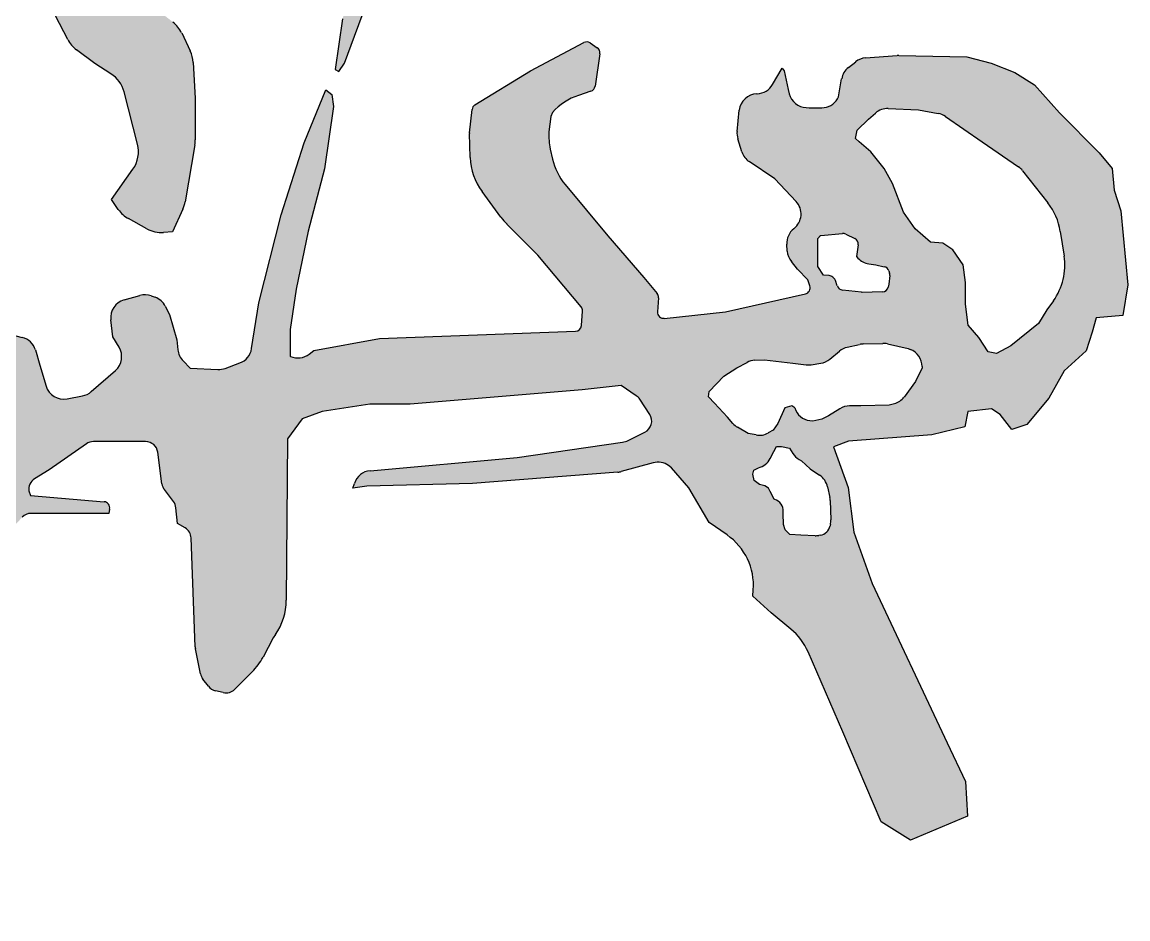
# Model space of a CAD drawing. Extents: x 4150464 to 4450492, y 483482 to 853422.
# Drawn here: x 4305431.4 to 4305815.9, y 798643 to 798955.1 of the extents above; entities that cross this region are included whole.
import ezdxf

# ---------------------------------------------------------------- set-up
doc = ezdxf.new("R2010")
doc.units = 0
doc.header["$LTSCALE"] = 1000
doc.header["$MEASUREMENT"] = 0
doc.layers.add('签名', color=7, linetype='Continuous')

msp = doc.modelspace()

# ---------------------------------------------------------------- hatches: boundary and pattern name
at = {"layer": '签名'}
h = msp.add_hatch(color=4, dxfattribs=at)
h.paths.add_polyline_path([(4305350.07, 799264.8), (4305363.62, 799262.98), (4305371.17, 799260.12), (4305377.43, 799256.74), (4305379.51, 799252.57), (4305380.03, 799247.63), (4305380.29, 799243.2), (4305380.29, 799242.16), (4305382.64, 799244.24), (4305386.02, 799249.45), (4305389.93, 799255.44), (4305388.37, 799262.2), (4305386.54, 799264.94, 0.161293), (4305376.01, 799273.16), (4305371.69, 799274.69), (4305355.02, 799279.64), (4305332.85, 799285.06, -0.055927), (4305328.4, 799286.69), (4305318.91, 799291.43, -0.036786), (4305316.23, 799293.03), (4305310.9, 799296.76, 0.116967), (4305301.78, 799300.37, 0.125161), (4305300.75, 799300.18), (4305295.27, 799297.67, 0.089225), (4305294.66, 799297.25, -0.045924), (4305294.95, 799297.49), (4305291.65, 799295.22, 0.195275), (4305290.77, 799293.89), (4305290.42, 799292.17, 0.293872), (4305291.26, 799290.03), (4305294.85, 799287.45), (4305298.49, 799286.15), (4305302.4, 799282.24), (4305303.73, 799272.94, 0.040442), (4305303.7, 799272.6, 0.74192), (4305307.59, 799271.42), (4305308.91, 799273.39), (4305314.64, 799275.22), (4305320.37, 799274.17), (4305324.8, 799271.05), (4305329.79, 799266.78, 0.146226), (4305330.9, 799266.29), (4305340.43, 799265.06)])
h.paths.add_polyline_path([(4305507.74, 799034.48, -0.224051), (4305511.7, 799026.33), (4305511.91, 799008.06, 0.252735), (4305516.81, 798999.24), (4305521.16, 798996.46), (4305525.34, 798996.87, 0.405395), (4305534.88, 799008.18), (4305534.15, 799018.66), (4305542.23, 799020.96), (4305544.54, 799022.12), (4305536.74, 799026.44), (4305535.3, 799032.21), (4305535.54, 799042.68, 0.116113), (4305534.53, 799047.45), (4305529.24, 799058.67, 0.062977), (4305527.81, 799060.92), (4305521.64, 799068.37, 0.230474), (4305513.17, 799072.21), (4305505.29, 799072), (4305502.79, 799071.34, 0.141943), (4305497.71, 799068.3), (4305490.89, 799060.97, 0.175293), (4305488.05, 799054.32), (4305487.98, 799052.97), (4305488.84, 799049.22), (4305489.42, 799049.22)])
h.paths.add_polyline_path([(4305490.95, 798941.04, 0.097987), (4305489.92, 798945.03), (4305486.92, 798951.28, 0.115547), (4305483.88, 798955.06), (4305472.53, 798963.91), (4305459.64, 798970.15), (4305453.49, 798970.26), (4305448, 798967.24), (4305443.01, 798957.26), (4305447.3, 798949.02, 0.112428), (4305450.35, 798945.43), (4305456.73, 798940.64), (4305462.33, 798937.08, -0.190711), (4305466.92, 798930.75), (4305471.57, 798912.6, -0.218827), (4305469.98, 798903.87), (4305462.55, 798893.28), (4305464.88, 798889.91, 0.115033), (4305468.46, 798886.67), (4305474.78, 798883.16, 0.14431), (4305480.65, 798881.85), (4305483.76, 798882.06), (4305487.35, 798889.94, 0.064737), (4305488.15, 798892.56), (4305491.51, 798912.34, 0.042109), (4305491.66, 798914.12), (4305491.66, 798928.59)])
h.paths.add_polyline_path([(4305391.75, 798688.09, 0.133698), (4305393.05, 798689.9), (4305395.35, 798696.05), (4305395.1, 798702.79), (4305395.1, 798705.36), (4305393.02, 798706.58), (4305388.36, 798706.82), (4305379.79, 798706.7), (4305375.83, 798707.08, -0.296761), (4305372.21, 798709.96), (4305371.33, 798712.58), (4305369.25, 798712.58), (4305367.32, 798709.59, -0.111035), (4305365.99, 798708.28), (4305363.25, 798706.58), (4305358.42, 798701.25, -0.159662), (4305356.13, 798699.94), (4305352.71, 798699.24), (4305344.14, 798699.97), (4305344.04, 798699.52), (4305343.85, 798695.41), (4305344.24, 798691.88), (4305347.18, 798688.75), (4305351.68, 798684.25), (4305354.23, 798684.44), (4305356.78, 798686.4), (4305358.93, 798685.62), (4305361.09, 798682.88), (4305361.87, 798678.57), (4305361.32, 798667.91, 0.22558), (4305362.72, 798664.54), (4305367.56, 798660.16), (4305369.71, 798660.55), (4305374.61, 798667.02), (4305380.33, 798672.16, 0.121444), (4305381.47, 798673.84), (4305384.2, 798681.2, -0.134274), (4305385.51, 798683.02)])
msp.add_hatch(color=4, dxfattribs=at).paths.add_polyline_path([(4305633.6, 799189.4), (4305594.5, 799110.6), (4305566.61, 799040.42), (4305551.86, 798993.29), (4305542.89, 798956.17), (4305540.33, 798938.56), (4305541.61, 798937.92), (4305543.51, 798940.72), (4305563.64, 798995.12), (4305588.3, 799057.19), (4305613.44, 799111.71), (4305641.3, 799168.3), (4305646.78, 799171.49), (4305649.06, 799165.56), (4305647.24, 799134.53), (4305647.24, 799110.34), (4305650.43, 799088.43), (4305665.51, 799061.5), (4305680.12, 799041.42), (4305692, 799024.53), (4305695.65, 799014.49), (4305694.74, 799004.45), (4305689.26, 798987.11), (4305684.87, 798982.15), (4305675.9, 798979.27), (4305670.14, 798972.23), (4305671.1, 798968.07), (4305681.69, 798963.86), (4305689.37, 798963.22), (4305698.66, 798971.87), (4305710.19, 798986.59), (4305715.96, 799006.43), (4305714.03, 799024.99), (4305707.31, 799040.67), (4305693.22, 799060.19), (4305680.08, 799078.76), (4305670.77, 799108.33), (4305671.41, 799133.93), (4305672.03, 799175.96), (4305670.75, 799199.32), (4305665.3, 799206.05), (4305654.42, 799209.89), (4305642.88, 799207.33)])
h = msp.add_hatch(color=4, dxfattribs=at)
h.paths.add_polyline_path([(4305587.9, 798924.7, -0.231178), (4305588.9, 798926.27), (4305608.21, 798938.15), (4305626.78, 798947.92, -0.274551), (4305628.95, 798947.81), (4305631.44, 798946.15, -0.290357), (4305632.36, 798944.07), (4305630.68, 798932.72, -0.282713), (4305629.25, 798931.01), (4305624.93, 798929.57, 0.12974), (4305615.86, 798923.63), (4305615.32, 798922.19), (4305614.61, 798916.84, 0.07073), (4305615.1, 798910.88), (4305615.89, 798907.41, 0.118418), (4305620.29, 798898.52), (4305635.15, 798880.7), (4305647.58, 798866.2), (4305652.22, 798860.64, -0.191696), (4305652.71, 798859.15), (4305652.4, 798854.23, 0.465128), (4305654.75, 798851.98), (4305676.07, 798854.3), (4305703.79, 798860.51, 0.44834), (4305705.33, 798863.28), (4305704.6, 798865.38), (4305701.11, 798869.12), (4305698.93, 798871.77, -0.157491), (4305697.49, 798875.41), (4305697.34, 798877.74, -0.24693), (4305699.75, 798883.15), (4305699.88, 798883.25, 0.440579), (4305700.57, 798892.63), (4305693.13, 798900.52), (4305684.26, 798906.5, -0.170294), (4305681.74, 798909.88), (4305680.3, 798914.46, -0.102372), (4305680.05, 798917.03), (4305680.83, 798924.42, -0.373734), (4305686.94, 798930.12), (4305687.08, 798930.13, 0.254103), (4305692.32, 798933.22), (4305695.69, 798939), (4305696.39, 798938.11), (4305697.84, 798931.59), (4305698.21, 798930.13, 0.331647), (4305704.12, 798925.31), (4305705.11, 798925.27), (4305709.48, 798925.27, 0.263355), (4305714.95, 798928.36), (4305715.33, 798929.01), (4305716.42, 798935.32, -0.184975), (4305718.74, 798939.25), (4305721.29, 798941.26, -0.149598), (4305724.76, 798942.61), (4305736.04, 798943.46), (4305759.98, 798942.97), (4305768.46, 798940.72), (4305776.69, 798937.48), (4305783.43, 798933.25), (4305792.16, 798923.53), (4305805.97, 798909.55), (4305810.46, 798904.07), (4305811.2, 798896.59), (4305813.45, 798889.36), (4305815.95, 798863.64), (4305814.2, 798852.92), (4305804.97, 798852.17), (4305803.48, 798847.19), (4305801.48, 798840.71), (4305793.75, 798833.73), (4305788.51, 798824.26), (4305780.78, 798815.04), (4305775.54, 798813.29), (4305771.55, 798818.53), (4305768.56, 798820.52), (4305760.33, 798819.53), (4305759.25, 798814.22), (4305747.78, 798811.48), (4305718.84, 798809.23), (4305713.61, 798807.24), (4305718.66, 798793.1), (4305720.65, 798777.55), (4305726.99, 798759.75), (4305753.16, 798704.27), (4305759.54, 798690.88), (4305760.18, 798678.77), (4305740.4, 798670.47), (4305730.18, 798676.85), (4305716.78, 798708.1), (4305704.78, 798735.9, 0.119239), (4305698.77, 798743.89), (4305691.89, 798749.55), (4305685.51, 798755.29), (4305685.68, 798757.51, 0.267055), (4305676.57, 798776.63), (4305670.34, 798780.94), (4305663.31, 798792.98), (4305657.29, 798800), (4305656.24, 798800.74, 0.225942), (4305650.85, 798801.7), (4305639.8, 798798.66, -0.047725), (4305638.61, 798798.45), (4305588.02, 798794.48), (4305551.35, 798793.62), (4305546.45, 798792.88), (4305546.98, 798794.56, -0.302854), (4305552.5, 798798.98), (4305603.58, 798803.51), (4305640.21, 798808.88, 0.079622), (4305642.14, 798809.48), (4305648.01, 798812.42, 0.447831), (4305649.67, 798818.54), (4305646.22, 798823.84, 0.101957), (4305645.01, 798825.06), (4305639.72, 798828.59), (4305626.17, 798827.08), (4305566.43, 798822.07), (4305552.38, 798822.07), (4305535.81, 798819.56), (4305528.78, 798817.05), (4305523.76, 798810.03), (4305523.31, 798753.88, -0.1506), (4305519.53, 798741.95), (4305518.74, 798740.81), (4305515.23, 798734.13, -0.07539), (4305511.45, 798729.01), (4305505.35, 798722.92, -0.258442), (4305501.39, 798721.78), (4305498.63, 798722.42, -0.172364), (4305496.23, 798723.95), (4305494.26, 798726.48, -0.116492), (4305493.45, 798728.25), (4305491.64, 798737.3), (4305490.22, 798775.59, 0.257654), (4305488.1, 798779.11), (4305485.5, 798780.61), (4305484.92, 798786.11, 0.137932), (4305484.07, 798788.25), (4305480.91, 798792.38, -0.130882), (4305480.07, 798794.4), (4305478.6, 798805.42, 0.375873), (4305474.39, 798809.1), (4305456.21, 798809.1, 0.153785), (4305453.78, 798808.34), (4305440.79, 798799.26), (4305435.77, 798796.15, 0.298099), (4305433.8, 798791.93), (4305434.38, 798790.3), (4305459.96, 798788.18, -0.449386), (4305461.87, 798785.64), (4305461.56, 798784.13), (4305434.57, 798784.13, 0.210128), (4305431.44, 798782.76), (4305428.83, 798779.91), (4305427.7, 798779.42, -0.340919), (4305420.15, 798781.31), (4305419.08, 798782.66, 0.210758), (4305416.05, 798784.27), (4305410.74, 798784.64, -0.201903), (4305406.33, 798786.88), (4305402.61, 798791.28, -0.259318), (4305401.4, 798797.35), (4305401.98, 798799.14, -0.264412), (4305409.72, 798806.23), (4305416.16, 798807.7), (4305416.67, 798808.85, 0.42547), (4305415.51, 798811.68), (4305412.97, 798812.7, 0.080244), (4305408.39, 798813.34), (4305398.2, 798812.97), (4305338.94, 798812.29), (4305292.48, 798808.42), (4305271.57, 798807.09, 0.145884), (4305269.29, 798806.25), (4305239.25, 798783.75), (4305214.61, 798767.22), (4305184.33, 798744.36), (4305144.56, 798717.27), (4305132.37, 798707.87, 0.151784), (4305130.2, 798704.78), (4305129.07, 798701.29), (4305129.07, 798698.44, 0.121298), (4305129.8, 798695.48), (4305131.63, 798693.38), (4305135.22, 798692.46), (4305139, 798692.54, 0.108689), (4305147.87, 798694.71), (4305153.86, 798697.64), (4305197.5, 798717.67), (4305250.1, 798741.74), (4305294.83, 798759.91), (4305313.51, 798763.84), (4305341.53, 798765.32), (4305348.28, 798764.96, -0.148728), (4305352.93, 798763.27), (4305357.12, 798760.13, -0.11645), (4305359.63, 798757.14), (4305362.66, 798751.07), (4305353.16, 798749.61, 0.187953), (4305347.81, 798746.52), (4305337.22, 798733.29, 0.102525), (4305335.66, 798730.22), (4305333.17, 798721.11), (4305321.91, 798721.11, 0.144191), (4305317.3, 798719.75), (4305265.34, 798686.24), (4305216.13, 798657.32, 0.063491), (4305214.43, 798656), (4305205.36, 798646.94, -0.080592), (4305203.15, 798645.35), (4305200.31, 798643.93, -0.178905), (4305194.45, 798643.29), (4305192.26, 798646.86), (4305189.89, 798653.88, -0.27945), (4305191.67, 798662.51), (4305194.55, 798665.61), (4305208.1, 798669.67, 0.073381), (4305210.34, 798670.72), (4305276.15, 798714.23), (4305299.29, 798730.28, 0.06755), (4305300.97, 798731.82), (4305304.47, 798736.01), (4305304.67, 798737.17, 0.305341), (4305297.99, 798740.46), (4305295.32, 798740.27), (4305251.08, 798720.62), (4305173.31, 798687.17), (4305150.83, 798678.63, -0.052637), (4305146.51, 798677.49), (4305133.4, 798675.48, -0.090596), (4305125.76, 798675.69), (4305116.9, 798677.57, -0.085038), (4305110.23, 798680.22), (4305106.53, 798682.49, -0.181064), (4305103.77, 798686), (4305102.12, 798691.23, -0.147202), (4305102.07, 798694.91), (4305104.1, 798702.02, -0.109427), (4305105.42, 798704.44), (4305116.87, 798717.65, -0.048018), (4305117.76, 798718.49), (4305153.65, 798746.6), (4305184.61, 798767.72), (4305194.23, 798775.32, 0.298156), (4305195.7, 798779.74), (4305193.95, 798786.38), (4305190.51, 798790.31), (4305178.72, 798791.29), (4305046.86, 798775.11), (4304974, 798767.24), (4304813.99, 798754.2, -0.291644), (4304809.96, 798756.33), (4304799.01, 798775.59), (4304799.01, 798777.17, -0.383842), (4304802.81, 798781.39), (4304827.02, 798783.94), (4305013.32, 798792.29), (4305141.24, 798806.09), (4305186.96, 798809.52), (4305188.78, 798814.46), (4305187.4, 798833.06), (4305179.33, 798857.25), (4305171.91, 798866.52), (4305161.48, 798880.24, -0.101619), (4305159.63, 798884.09), (4305158.25, 798889.58, -0.109256), (4305158.13, 798894.17), (4305159.55, 798901.57, -0.280752), (4305166.99, 798909.75), (4305168.66, 798910.24, -0.126758), (4305173.96, 798910.42), (4305179.13, 798909.27, -0.15474), (4305184.69, 798906.05), (4305193.61, 798896.24, -0.081557), (4305195.49, 798893.35), (4305198.31, 798886.9, -0.093443), (4305199.2, 798883.06), (4305199.74, 798869.61), (4305204.06, 798844.28), (4305210.41, 798818.91, 0.390931), (4305215.23, 798815.75), (4305234.37, 798818.94), (4305249.74, 798826.9, 0.171134), (4305251.67, 798828.96), (4305257.87, 798843.04), (4305276.42, 798871.47), (4305285.25, 798889.11, 0.116513), (4305285.7, 798891.01), (4305285.7, 798903.92, 0.107138), (4305285.32, 798905.68), (4305283.6, 798909.46, 0.523435), (4305276.73, 798910.7), (4305269.72, 798903.71, -0.18265), (4305266.99, 798902.47), (4305258.66, 798901.95, -0.340063), (4305254.36, 798904.85), (4305253.17, 798908.42, 0.294066), (4305249.58, 798911.3), (4305246.3, 798911.65, 0.133568), (4305235.29, 798909.86), (4305233.75, 798909.16), (4305224.34, 798903.94, 0.220074), (4305222.23, 798901.06), (4305220.28, 798891.3, -0.080659), (4305219.8, 798890.03), (4305212.72, 798877.65), (4305211.03, 798879, -0.201849), (4305209.45, 798881.9), (4305207.26, 798903.76, -0.240558), (4305207.97, 798905.56), (4305217.57, 798914.09, 0.21433), (4305218.29, 798915.68), (4305218.29, 798918.37, 0.280337), (4305217.14, 798920.26), (4305183.66, 798937.59), (4305160.05, 798951.97, 0.156534), (4305156.26, 798952.89), (4305146.56, 798952.17, -0.46076), (4305142.01, 798956.76), (4305143.1, 798969.94, -0.064651), (4305145.4, 798980.64), (4305152.24, 799006.87), (4305161.98, 799044.3), (4305173.46, 799089.41), (4305175.7, 799101.08), (4305162.67, 799099.78, -0.064936), (4305151.68, 799100.11), (4305141.39, 799101.77, -0.080775), (4305134.92, 799103.92), (4305130.2, 799106.39, -0.135752), (4305121.93, 799114.13), (4305121.69, 799114.52, -0.154043), (4305118.61, 799126.93), (4305118.73, 799128.94, -0.136703), (4305119.48, 799131.1), (4305124.37, 799138.16), (4305125.53, 799138.45, -0.279334), (4305129.74, 799137.17), (4305138.73, 799127.16), (4305151.49, 799120.99), (4305164.02, 799118.48, 0.141167), (4305175.74, 799119.46), (4305178.18, 799121.21), (4305181.08, 799125.39, 0.122029), (4305181.53, 799127.39), (4305180.86, 799158.14, 0.13949), (4305177.43, 799169.25), (4305172.91, 799176.21), (4305169.55, 799179.78, 0.109197), (4305161.97, 799184.94), (4305156.03, 799187.32, -0.674227), (4305159.83, 799207.29), (4305166.57, 799206.98, -0.092395), (4305176.07, 799203.89), (4305183.18, 799199.87, -0.067551), (4305187.72, 799196.41), (4305197.63, 799186.51), (4305198.09, 799185.89, -0.157847), (4305202.2, 799173.46), (4305202.55, 799123.59, 0.507739), (4305205.33, 799121.59), (4305222.74, 799127.27), (4305262.27, 799137.56), (4305265.78, 799138.88, 0.285141), (4305279.43, 799156.64), (4305279.71, 799159.43), (4305273.34, 799172.15), (4305273.18, 799175, -0.404917), (4305278.96, 799181.72), (4305283.72, 799182.15, -0.059906), (4305285.25, 799182.11), (4305292.21, 799181.06, -0.217925), (4305296.66, 799178.16), (4305300.58, 799171.96, -0.127757), (4305301.56, 799168.9), (4305302, 799161.02), (4305302.25, 799159.12, 0.45192), (4305310.21, 799153.81), (4305322.33, 799157.04, 0.061267), (4305327.14, 799158.98), (4305335.82, 799163.78, -0.126968), (4305346.1, 799166.43), (4305378.98, 799166.43, 0.329734), (4305381.01, 799167.94), (4305385.08, 799181.24), (4305390.08, 799167.4, 0.229531), (4305391.41, 799166.11), (4305393.57, 799165.39, -0.382276), (4305394.98, 799162.93), (4305393.09, 799154.15, -0.203047), (4305392.14, 799152.79), (4305386.32, 799149.15), (4305375.2, 799142.98), (4305359.55, 799137.63), (4305337.73, 799133.52), (4305327.03, 799133.52), (4305317.92, 799133.84, 0.112418), (4305313.28, 799132.96), (4305310.33, 799131.67, 0.326044), (4305309.07, 799129.51), (4305310.95, 799111.15), (4305309.71, 799103.34), (4305306.81, 799098.6, 0.328096), (4305307.24, 799093.58), (4305310.95, 799089.35), (4305320.38, 799055.14, 0.053255), (4305320.72, 799054.3), (4305335.65, 799025.75), (4305347.51, 799006.66), (4305357.59, 798990.92, 0.098742), (4305358.74, 798989.73), (4305373.19, 798979.68), (4305395.79, 798959.15, 0.218816), (4305399.17, 798958.08), (4305400.8, 798958.28, -0.291918), (4305404.93, 798956.32), (4305406.05, 798954.53, -0.158896), (4305406.68, 798951.97), (4305406.12, 798944.14), (4305411.39, 798946.12), (4305400.86, 798934.93), (4305400.41, 798932.27, -0.240188), (4305394.68, 798924.51), (4305390.71, 798924), (4305371.47, 798924), (4305343.3, 798921.69), (4305327.13, 798921.23), (4305320.67, 798919.38), (4305319.27, 798907.73), (4305310.95, 798892.51), (4305300.33, 798879.58), (4305297.1, 798873.59), (4305291.67, 798861.58, -0.059303), (4305289.08, 798857.29), (4305280.23, 798845.92, 0.096023), (4305276.57, 798838.71), (4305274.93, 798832.98), (4305277.24, 798829.75), (4305283.71, 798828.36), (4305326.07, 798834.42), (4305345.78, 798836.16, 0.368288), (4305351.57, 798842.05), (4305351.64, 798842.99, -0.287337), (4305355.63, 798848.45), (4305357.75, 798849.3, -0.1299), (4305360.98, 798849.69), (4305380.11, 798847.07), (4305398.76, 798846.55), (4305425.95, 798846.55, -0.061275), (4305427.49, 798846.36), (4305431.48, 798845.36, -0.265952), (4305436.05, 798840.98), (4305437.61, 798835.68), (4305439.75, 798828.43, 0.385739), (4305447.05, 798823.97), (4305452.47, 798825, 0.134429), (4305455.5, 798826.48), (4305463.89, 798833.88, 0.361907), (4305465.14, 798841.94), (4305463, 798845.51), (4305462.29, 798851.5, -0.367837), (4305466.87, 798858.38), (4305472.41, 798859.96, -0.157947), (4305476.33, 798859.82), (4305477.7, 798859.32, -0.191883), (4305481.23, 798856.18), (4305482.68, 798853.28), (4305485.27, 798844.48), (4305485.58, 798841.08, 0.175535), (4305487.42, 798837.15), (4305489.93, 798834.64), (4305499.52, 798834.19, 0.100406), (4305502.02, 798834.57), (4305507.14, 798836.46, 0.271742), (4305511.24, 798841.44), (4305513.76, 798857.42), (4305521.53, 798887.96), (4305529.47, 798913.09), (4305537.07, 798931.44), (4305539.14, 798929.88), (4305539.66, 798925.74), (4305536.55, 798904), (4305530.86, 798882.26), (4305526.71, 798862.08), (4305524.64, 798848.1), (4305524.64, 798838.79, 0.280775), (4305531.23, 798839.54), (4305532.93, 798840.85), (4305555.72, 798845), (4305623.91, 798847.5, 0.384258), (4305625.95, 798849.48), (4305626.29, 798854.49, 0.192772), (4305625.8, 798855.99), (4305610.8, 798873.97), (4305600.04, 798884.73, -0.038185), (4305597.93, 798887.18), (4305591.37, 798896.12, -0.150784), (4305587.27, 798907.95), (4305586.98, 798916.41)])
h.paths.add_polyline_path([(4305281.56, 799121.28), (4305283.06, 799114.36), (4305281.95, 799087.65), (4305274.25, 799043.03), (4305263.47, 799002.25), (4305248.84, 798960.71), (4305235.75, 798940.71), (4305218.04, 798949.94), (4305199.56, 798958.4), (4305168.01, 798972.11, -0.411776), (4305165.79, 798977.67), (4305174.92, 798999.18), (4305183.39, 799025.34), (4305193.4, 799063.8), (4305198.02, 799086.11), (4305203.41, 799099.19), (4305209.03, 799101.13), (4305228.9, 799105.04), (4305247.55, 799112.86), (4305264.1, 799118.27), (4305277.64, 799121.88)], flags=16)
h.paths.add_polyline_path([(4305302.08, 799072.19), (4305303.94, 799071.66), (4305307.65, 799065.03), (4305310.57, 799049.38), (4305322.26, 799022.58), (4305338.58, 798987.98, 0.039662), (4305339.41, 798986.52), (4305350.35, 798970.51), (4305360.44, 798952.47), (4305365.48, 798943.71), (4305363.62, 798941.86), (4305346.9, 798941.06), (4305326.54, 798938.89), (4305287.33, 798942.07, 0.081589), (4305285.96, 798941.95), (4305273.34, 798938.8, 0.183834), (4305270.86, 798937.07), (4305269.34, 798934.85, -0.12786), (4305265.32, 798931.34), (4305259.82, 798928.59), (4305254.51, 798930.45), (4305253.82, 798934.96), (4305254.36, 798941.43), (4305261.38, 798956.54), (4305271.64, 798975.96), (4305281.36, 798998.08), (4305290.54, 799021.81), (4305297.01, 799048.25), (4305298.63, 799069.83), (4305299.69, 799071.92)], flags=16)
h.paths.add_polyline_path([(4305721.82, 798917.48), (4305725.7, 798921.29), (4305728.15, 798923.41, -0.191823), (4305732.6, 798924.96), (4305743.18, 798924.49), (4305749.99, 798923.28, -0.10674), (4305752.48, 798922.26), (4305765.33, 798913.43), (4305777.95, 798904.65, -0.07439), (4305779.33, 798903.36), (4305788.14, 798892.15, -0.129106), (4305792.44, 798882.25), (4305793.76, 798873.66, -0.195793), (4305790.05, 798858.07), (4305787.77, 798854.89), (4305784.86, 798850.24), (4305775.24, 798842.37), (4305770.29, 798839.75), (4305767.37, 798840.33), (4305764.17, 798845.28), (4305760.38, 798849.65), (4305759.5, 798856.93), (4305759.5, 798864.5), (4305758.63, 798870.62), (4305755.13, 798875.86), (4305751.63, 798878.19), (4305747.26, 798878.48), (4305742.02, 798883.14), (4305737.94, 798888.97), (4305734.15, 798898.87), (4305731.23, 798904.11), (4305726.57, 798909.93), (4305722.49, 798913.43), (4305721.28, 798914.59)], flags=16)
h.paths.add_polyline_path([(4305708.11, 798879.77), (4305709.01, 798880.85), (4305709.19, 798880.85), (4305717.3, 798881.57), (4305721, 798879.72, -0.319194), (4305722.16, 798877.55), (4305721.63, 798873.46), (4305722.1, 798872.95, 0.170609), (4305725.83, 798870.96), (4305728.3, 798870.58), (4305731.23, 798869.94, -0.270894), (4305732.81, 798868.49), (4305733.17, 798867.33), (4305732.81, 798863.91), (4305732.6, 798862.88, -0.35173), (4305730.56, 798861.18), (4305723.43, 798861.03), (4305716.67, 798861.83, -0.28734), (4305714.91, 798863.24), (4305714.24, 798865.17, 0.155831), (4305713.47, 798866.2, 0.184917), (4305712.09, 798866.84), (4305710.09, 798866.97), (4305708.11, 798870.04), (4305708.11, 798875.26)], flags=16)
h.paths.add_polyline_path([(4305670.35, 798826.56), (4305675.4, 798831.83), (4305679.98, 798834.81), (4305683.55, 798836.67, -0.109091), (4305686.2, 798837.39), (4305689.61, 798837.55), (4305699.46, 798836.41), (4305704.08, 798835.83, 0.069308), (4305705.84, 798835.86), (4305709.18, 798836.37, 0.13629), (4305712.29, 798837.77), (4305715.67, 798840.59, -0.117467), (4305718.32, 798841.9), (4305722.68, 798842.91, -0.049761), (4305723.94, 798843.07), (4305730.75, 798843.26, -0.063156), (4305732.34, 798843.1), (4305739.58, 798841.45), (4305740.29, 798841.18, -0.311276), (4305744.39, 798835.22), (4305744.39, 798834.81), (4305742.1, 798830), (4305738.1, 798824.61, -0.162986), (4305734.78, 798822.29), (4305732.93, 798821.75), (4305723.07, 798821.52), (4305719.17, 798821.52, 0.140475), (4305715.79, 798820.55), (4305711.84, 798818.09), (4305709.55, 798816.94), (4305706.34, 798816.25), (4305705.36, 798816.38, -0.312011), (4305700.17, 798820.84), (4305699.11, 798821.59), (4305696.71, 798820.83), (4305694.19, 798815.34), (4305692.59, 798813.05), (4305690.92, 798812.11, -0.174687), (4305686.66, 798811.4), (4305683.88, 798811.9), (4305680.2, 798814.11, -0.082204), (4305678.61, 798815.45), (4305676.77, 798817.63), (4305672.19, 798822.44), (4305670.12, 798824.73)], flags=16)
h.paths.add_polyline_path([(4305685.92, 798799.11), (4305687.47, 798799.95, 0.21493), (4305691.57, 798803.21), (4305692.81, 798805.65), (4305693.81, 798807.43), (4305695.5, 798807.43), (4305698.28, 798806.84), (4305699.45, 798804.98, 0.120194), (4305701.61, 798802.87), (4305702.46, 798802.37), (4305705.44, 798799.58), (4305708.77, 798797.4, -0.198061), (4305711.51, 798793.38), (4305712.4, 798789.15), (4305712.67, 798781.83, -0.06461), (4305712.52, 798780.2), (4305712.43, 798779.79, -0.302829), (4305709.02, 798776.54), (4305708.49, 798776.45, -0.052243), (4305707.16, 798776.36), (4305702.26, 798776.53), (4305698.38, 798776.83), (4305696.79, 798778.42), (4305696.19, 798780.21), (4305696.09, 798784.41, 0.37754), (4305692.92, 798789.04), (4305691.52, 798791.74), (4305691.02, 798792.93), (4305689.73, 798793.72), (4305687.84, 798794.12), (4305686.05, 798795.51), (4305685.56, 798797.8)], flags=16)

# ---------------------------------------------------------------- linework, layer by layer
at = {"layer": '签名', "color": 4}
for p, q in [((4305543.51, 798940.72, -1062.25), (4305563.64, 798995.12, -1062.25)), ((4305447.3, 798949.02, -1062.25), (4305443.01, 798957.26, -1062.25)), ((4305542.89, 798956.17, -1062.25), (4305540.33, 798938.56, -1062.25)), ((4305486.92, 798951.28, -1062.25), (4305489.92, 798945.03, -1062.25)), ((4305608.21, 798938.15, -1062.25), (4305626.78, 798947.92, -1062.25)), ((4305628.95, 798947.81, -1062.25), (4305631.44, 798946.15, -1062.25)), ((4305456.73, 798940.64, -1062.25), (4305450.35, 798945.43, -1062.25)), ((4305632.36, 798944.07, -1062.25), (4305630.68, 798932.72, -1062.25)), ((4305724.76, 798942.61, -1062.25), (4305735.73, 798943.44, -1062.25)), ((4305736.34, 798943.46, -1062.25), (4305759.98, 798942.97, -1062.25)), ((4305759.98, 798942.97, -1062.25), (4305768.46, 798940.72, -1062.25)), ((4305462.33, 798937.08, -1062.25), (4305456.73, 798940.64, -1062.25)), ((4305490.95, 798941.04, -1062.25), (4305491.66, 798928.59, -1062.25)), ((4305540.33, 798938.56, -1062.25), (4305541.61, 798937.92, -1062.25)), ((4305541.61, 798937.92, -1062.25), (4305543.51, 798940.72, -1062.25)), ((4305692.4, 798933.35, -1062.25), (4305695.69, 798939, -1062.25)), ((4305695.69, 798939, -1062.25), (4305696.39, 798938.11, -1062.25)), ((4305718.74, 798939.25, -1062.25), (4305721.29, 798941.26, -1062.25)), ((4305768.46, 798940.72, -1062.25), (4305776.69, 798937.48, -1062.25)), ((4305588.9, 798926.27, -1062.25), (4305608.21, 798938.15, -1062.25)), ((4305696.39, 798938.11, -1062.25), (4305697.84, 798931.59, -1062.25)), ((4305715.33, 798929.01, -1062.25), (4305716.42, 798935.32, -1062.25)), ((4305776.69, 798937.48, -1062.25), (4305783.43, 798933.25, -1062.25)), ((4305471.57, 798912.6, -1062.25), (4305466.92, 798930.75, -1062.25)), ((4305529.47, 798913.09, -1062.25), (4305537.07, 798931.44, -1062.25)), ((4305537.07, 798931.44, -1062.25), (4305539.14, 798929.88, -1062.25)), ((4305629.25, 798931.01, -1062.25), (4305624.93, 798929.57, -1062.25)), ((4305697.84, 798931.59, -1062.25), (4305698.21, 798930.13, -1062.25)), ((4305783.43, 798933.25, -1062.25), (4305792.16, 798923.53, -1062.25)), ((4305491.66, 798928.59, -1062.25), (4305491.66, 798914.12, -1062.25)), ((4305539.14, 798929.88, -1062.25), (4305539.66, 798925.74, -1062.25)), ((4305686.94, 798930.12, -1062.25), (4305687.08, 798930.13, -1062.25)), ((4305714.95, 798928.36, -1062.25), (4305715.33, 798929.01, -1062.25)), ((4305539.66, 798925.74, -1062.25), (4305536.55, 798904, -1062.25)), ((4305586.99, 798916.57, -1062.25), (4305587.9, 798924.7, -1062.25)), ((4305615.86, 798923.63, -1062.25), (4305615.32, 798922.19, -1062.25)), ((4305680.05, 798917.03, -1062.25), (4305680.83, 798924.42, -1062.25)), ((4305704.12, 798925.31, -1062.25), (4305705.11, 798925.27, -1062.25)), ((4305705.11, 798925.27, -1062.25), (4305709.48, 798925.27, -1062.25)), ((4305725.7, 798921.29, -1062.25), (4305728.15, 798923.41, -1062.25)), ((4305732.6, 798924.96, -1062.25), (4305743.18, 798924.49, -1062.25)), ((4305743.18, 798924.49, -1062.25), (4305749.99, 798923.28, -1062.25)), ((4305792.16, 798923.53, -1062.25), (4305805.97, 798909.55, -1062.25)), ((4305615.32, 798922.19, -1062.25), (4305614.61, 798916.84, -1062.25)), ((4305721.82, 798917.48, -1062.25), (4305725.7, 798921.29, -1062.25)), ((4305752.48, 798922.26, -1062.25), (4305765.33, 798913.43, -1062.25)), ((4305587.27, 798907.95, -1062.25), (4305586.98, 798916.26, -1062.25)), ((4305721.28, 798914.59, -1062.25), (4305721.82, 798917.48, -1062.25)), ((4305491.51, 798912.34, -1062.25), (4305488.15, 798892.56, -1062.25)), ((4305521.53, 798887.96, -1062.25), (4305529.47, 798913.09, -1062.25)), ((4305529.47, 798913.09, -1062.25), (4305529.47, 798913.09, -1062.25)), ((4305681.74, 798909.88, -1062.25), (4305680.3, 798914.46, -1062.25)), ((4305722.49, 798913.43, -1062.25), (4305721.28, 798914.59, -1062.25)), ((4305726.57, 798909.93, -1062.25), (4305722.49, 798913.43, -1062.25)), ((4305765.33, 798913.43, -1062.25), (4305777.95, 798904.65, -1062.25)), ((4305615.1, 798910.88, -1062.25), (4305615.89, 798907.41, -1062.25)), ((4305731.23, 798904.11, -1062.25), (4305726.57, 798909.93, -1062.25)), ((4305805.97, 798909.55, -1062.25), (4305810.46, 798904.07, -1062.25)), ((4305462.55, 798893.28, -1062.25), (4305469.98, 798903.87, -1062.25)), ((4305536.55, 798904, -1062.25), (4305530.86, 798882.26, -1062.25)), ((4305693.13, 798900.52, -1062.25), (4305684.26, 798906.5, -1062.25)), ((4305734.15, 798898.87, -1062.25), (4305731.23, 798904.11, -1062.25)), ((4305810.46, 798904.07, -1062.25), (4305811.2, 798896.59, -1062.25)), ((4305700.57, 798892.63, -1062.25), (4305693.13, 798900.52, -1062.25)), ((4305779.33, 798903.36, -1062.25), (4305788.14, 798892.15, -1062.25)), ((4305597.93, 798887.18, -1062.25), (4305591.37, 798896.12, -1062.25)), ((4305620.29, 798898.52, -1062.25), (4305635.15, 798880.7, -1062.25)), ((4305737.94, 798888.97, -1062.25), (4305734.15, 798898.87, -1062.25)), ((4305811.2, 798896.59, -1062.25), (4305813.45, 798889.36, -1062.25)), ((4305464.88, 798889.91, -1062.25), (4305462.55, 798893.28, -1062.25)), ((4305487.35, 798889.94, -1062.25), (4305483.76, 798882.06, -1062.25)), ((4305742.02, 798883.14, -1062.25), (4305737.94, 798888.97, -1062.25)), ((4305813.45, 798889.36, -1062.25), (4305815.95, 798863.64, -1062.25)), ((4305474.78, 798883.16, -1062.25), (4305468.46, 798886.67, -1062.25)), ((4305513.76, 798857.42, -1062.25), (4305521.53, 798887.96, -1062.25)), ((4305610.8, 798873.97, -1062.25), (4305600.04, 798884.73, -1062.25)), ((4305483.76, 798882.06, -1062.25), (4305480.65, 798881.85, -1062.25)), ((4305530.86, 798882.26, -1062.25), (4305526.71, 798862.08, -1062.25)), ((4305699.75, 798883.15, -1062.25), (4305699.88, 798883.25, -1062.25)), ((4305708.11, 798879.77, -1062.25), (4305709.01, 798880.85, -1062.25)), ((4305709.01, 798880.85, -1062.25), (4305709.19, 798880.85, -1062.25)), ((4305709.19, 798880.85, -1062.25), (4305716.7, 798881.51, -1062.25)), ((4305717.84, 798881.3, -1062.25), (4305721, 798879.72, -1062.25)), ((4305747.26, 798878.48, -1062.25), (4305742.02, 798883.14, -1062.25)), ((4305792.44, 798882.25, -1062.25), (4305793.76, 798873.66, -1062.25)), ((4305635.15, 798880.7, -1062.25), (4305647.58, 798866.2, -1062.25)), ((4305697.49, 798875.41, -1062.25), (4305697.34, 798877.74, -1062.25)), ((4305708.11, 798875.26, -1062.25), (4305708.11, 798879.77, -1062.25)), ((4305722.16, 798877.55, -1062.25), (4305721.63, 798873.46, -1062.25)), ((4305751.63, 798878.19, -1062.25), (4305747.26, 798878.48, -1062.25)), ((4305755.13, 798875.86, -1062.25), (4305751.63, 798878.19, -1062.25)), ((4305625.8, 798855.99, -1062.25), (4305610.8, 798873.97, -1062.25)), ((4305708.11, 798870.04, -1062.25), (4305708.11, 798875.26, -1062.25)), ((4305721.63, 798873.46, -1062.25), (4305722.1, 798872.95, -1062.25)), ((4305758.63, 798870.62, -1062.25), (4305755.13, 798875.86, -1062.25)), ((4305701.11, 798869.12, -1062.25), (4305698.93, 798871.77, -1062.25)), ((4305710.09, 798866.97, -1062.25), (4305708.11, 798870.04, -1062.25)), ((4305725.83, 798870.96, -1062.25), (4305728.3, 798870.58, -1062.25)), ((4305728.3, 798870.58, -1062.25), (4305731.23, 798869.94, -1062.25)), ((4305759.5, 798864.5, -1062.25), (4305758.63, 798870.62, -1062.25)), ((4305647.58, 798866.2, -1062.25), (4305652.22, 798860.64, -1062.25)), ((4305704.6, 798865.38, -1062.25), (4305701.11, 798869.12, -1062.25)), ((4305705.33, 798863.28, -1062.25), (4305704.6, 798865.38, -1062.25)), ((4305712.09, 798866.84, -1062.25), (4305710.09, 798866.97, -1062.25)), ((4305713.62, 798866.09, -1062.25), (4305713.33, 798866.34, -1062.25)), ((4305732.81, 798868.49, -1062.25), (4305733.04, 798867.75, -1062.25)), ((4305733.12, 798866.9, -1062.25), (4305732.81, 798863.91, -1062.25)), ((4305526.71, 798862.08, -1062.25), (4305524.64, 798848.1, -1062.25)), ((4305714.91, 798863.24, -1062.25), (4305714.24, 798865.17, -1062.25)), ((4305723.29, 798861.05, -1062.25), (4305716.67, 798861.83, -1062.25)), ((4305732.81, 798863.91, -1062.25), (4305732.6, 798862.88, -1062.25)), ((4305759.5, 798856.93, -1062.25), (4305759.5, 798864.5, -1062.25)), ((4305815.95, 798863.64, -1062.25), (4305814.2, 798852.92, -1062.25)), ((4305466.87, 798858.38, -1062.25), (4305472.41, 798859.96, -1062.25)), ((4305476.33, 798859.82, -1062.25), (4305477.7, 798859.32, -1062.25)), ((4305652.71, 798859.15, -1062.25), (4305652.4, 798854.23, -1062.25)), ((4305676.07, 798854.3, -1062.25), (4305703.79, 798860.51, -1062.25)), ((4305730.56, 798861.18, -1062.25), (4305723.58, 798861.03, -1062.25)), ((4305790.05, 798858.07, -1062.25), (4305787.77, 798854.89, -1062.25)), ((4305481.23, 798856.18, -1062.25), (4305482.68, 798853.28, -1062.25)), ((4305511.24, 798841.44, -1062.25), (4305513.76, 798857.42, -1062.25)), ((4305625.95, 798849.48, -1062.25), (4305626.29, 798854.49, -1062.25)), ((4305654.75, 798851.98, -1062.25), (4305676.07, 798854.3, -1062.25)), ((4305760.38, 798849.65, -1062.25), (4305759.5, 798856.93, -1062.25)), ((4305787.77, 798854.89, -1062.25), (4305784.86, 798850.24, -1062.25)), ((4305463, 798845.51, -1062.25), (4305462.29, 798851.5, -1062.25)), ((4305482.68, 798853.28, -1062.25), (4305485.27, 798844.48, -1062.25)), ((4305784.86, 798850.24, -1062.25), (4305775.24, 798842.37, -1062.25)), ((4305804.97, 798852.17, -1062.25), (4305803.48, 798847.19, -1062.25)), ((4305814.2, 798852.92, -1062.25), (4305804.97, 798852.17, -1062.25)), ((4305427.49, 798846.36, -1062.25), (4305431.48, 798845.36, -1062.25)), ((4305524.64, 798848.1, -1062.25), (4305524.64, 798838.78, -1062.25)), ((4305555.72, 798845, -1062.25), (4305623.91, 798847.5, -1062.25)), ((4305764.17, 798845.28, -1062.25), (4305760.38, 798849.65, -1062.25)), ((4305803.48, 798847.19, -1062.25), (4305801.48, 798840.71, -1062.25)), ((4305465.14, 798841.94, -1062.25), (4305463, 798845.51, -1062.25)), ((4305485.27, 798844.48, -1062.25), (4305485.58, 798841.08, -1062.25)), ((4305532.93, 798840.85, -1062.25), (4305555.72, 798845, -1062.25)), ((4305718.32, 798841.9, -1062.25), (4305722.68, 798842.91, -1062.25)), ((4305723.94, 798843.07, -1062.25), (4305730.75, 798843.26, -1062.25)), ((4305732.34, 798843.1, -1062.25), (4305739.58, 798841.45, -1062.25)), ((4305767.37, 798840.33, -1062.25), (4305764.17, 798845.28, -1062.25)), ((4305775.24, 798842.37, -1062.25), (4305770.29, 798839.75, -1062.25)), ((4305436.05, 798840.98, -1062.25), (4305437.61, 798835.68, -1062.25)), ((4305524.64, 798838.78, -1062.25), (4305524.81, 798838.71, -1062.25)), ((4305531.23, 798839.54, -1062.25), (4305532.93, 798840.85, -1062.25)), ((4305712.29, 798837.77, -1062.25), (4305715.67, 798840.59, -1062.25)), ((4305739.58, 798841.45, -1062.25), (4305740.29, 798841.18, -1062.25)), ((4305770.29, 798839.75, -1062.25), (4305767.37, 798840.33, -1062.25)), ((4305801.48, 798840.71, -1062.25), (4305793.75, 798833.73, -1062.25)), ((4305437.61, 798835.68, -1062.25), (4305439.75, 798828.43, -1062.25)), ((4305487.42, 798837.15, -1062.25), (4305489.93, 798834.64, -1062.25)), ((4305489.93, 798834.64, -1062.25), (4305499.52, 798834.19, -1062.25)), ((4305502.02, 798834.57, -1062.25), (4305507.14, 798836.46, -1062.25)), ((4305675.4, 798831.83, -1062.25), (4305679.98, 798834.81, -1062.25)), ((4305679.98, 798834.81, -1062.25), (4305683.55, 798836.67, -1062.25)), ((4305686.2, 798837.39, -1062.25), (4305689.61, 798837.55, -1062.25)), ((4305689.61, 798837.55, -1062.25), (4305699.46, 798836.41, -1062.25)), ((4305699.46, 798836.41, -1062.25), (4305704.08, 798835.83, -1062.25)), ((4305705.84, 798835.86, -1062.25), (4305709.18, 798836.37, -1062.25)), ((4305744.39, 798834.81, -1062.25), (4305742.1, 798830, -1062.25)), ((4305744.39, 798835.22, -1062.25), (4305744.39, 798834.81, -1062.25)), ((4305455.5, 798826.48, -1062.25), (4305463.89, 798833.88, -1062.25)), ((4305670.35, 798826.56, -1062.25), (4305675.4, 798831.83, -1062.25)), ((4305793.75, 798833.73, -1062.25), (4305788.51, 798824.26, -1062.25)), ((4305626.17, 798827.08, -1062.25), (4305566.43, 798822.07, -1062.25)), ((4305639.72, 798828.59, -1062.25), (4305626.17, 798827.08, -1062.25)), ((4305645.01, 798825.06, -1062.25), (4305639.72, 798828.59, -1062.25)), ((4305742.1, 798830, -1062.25), (4305738.1, 798824.61, -1062.25)), ((4305447.05, 798823.97, -1062.25), (4305452.47, 798825, -1062.25)), ((4305649.67, 798818.54, -1062.25), (4305646.22, 798823.84, -1062.25)), ((4305670.12, 798824.73, -1062.25), (4305670.35, 798826.56, -1062.25)), ((4305672.19, 798822.44, -1062.25), (4305670.12, 798824.73, -1062.25)), ((4305788.51, 798824.26, -1062.25), (4305780.78, 798815.04, -1062.25)), ((4305535.81, 798819.56, -1062.25), (4305528.78, 798817.05, -1062.25)), ((4305552.38, 798822.07, -1062.25), (4305535.81, 798819.56, -1062.25)), ((4305566.43, 798822.07, -1062.25), (4305552.38, 798822.07, -1062.25)), ((4305676.77, 798817.63, -1062.25), (4305672.19, 798822.44, -1062.25)), ((4305696.71, 798820.83, -1062.25), (4305694.19, 798815.34, -1062.25)), ((4305699.11, 798821.59, -1062.25), (4305696.71, 798820.83, -1062.25)), ((4305700.17, 798820.84, -1062.25), (4305699.11, 798821.59, -1062.25)), ((4305715.79, 798820.55, -1062.25), (4305711.84, 798818.09, -1062.25)), ((4305723.07, 798821.52, -1062.25), (4305719.17, 798821.52, -1062.25)), ((4305732.93, 798821.75, -1062.25), (4305723.07, 798821.52, -1062.25)), ((4305734.78, 798822.29, -1062.25), (4305732.93, 798821.75, -1062.25)), ((4305760.33, 798819.53, -1062.25), (4305759.25, 798814.22, -1062.25)), ((4305768.56, 798820.52, -1062.25), (4305760.33, 798819.53, -1062.25)), ((4305771.55, 798818.53, -1062.25), (4305768.56, 798820.52, -1062.25)), ((4305528.78, 798817.05, -1062.25), (4305523.76, 798810.03, -1062.25)), ((4305678.61, 798815.45, -1062.25), (4305676.77, 798817.63, -1062.25)), ((4305706.34, 798816.25, -1062.25), (4305705.36, 798816.38, -1062.25)), ((4305709.55, 798816.94, -1062.25), (4305706.34, 798816.25, -1062.25)), ((4305711.84, 798818.09, -1062.25), (4305709.55, 798816.94, -1062.25)), ((4305775.54, 798813.29, -1062.25), (4305771.55, 798818.53, -1062.25)), ((4305642.14, 798809.48, -1062.25), (4305648.01, 798812.42, -1062.25)), ((4305683.88, 798811.9, -1062.25), (4305680.2, 798814.11, -1062.25)), ((4305686.66, 798811.4, -1062.25), (4305683.88, 798811.9, -1062.25)), ((4305692.59, 798813.05, -1062.25), (4305690.92, 798812.11, -1062.25)), ((4305694.19, 798815.34, -1062.25), (4305692.59, 798813.05, -1062.25)), ((4305759.25, 798814.22, -1062.25), (4305747.78, 798811.48, -1062.25)), ((4305780.78, 798815.04, -1062.25), (4305775.54, 798813.29, -1062.25)), ((4305453.78, 798808.34, -1062.25), (4305440.79, 798799.26, -1062.25)), ((4305474.39, 798809.1, -1062.25), (4305456.21, 798809.1, -1062.25)), ((4305523.76, 798810.03, -1062.25), (4305523.31, 798753.88, -1062.25)), ((4305603.58, 798803.51, -1062.25), (4305640.21, 798808.88, -1062.25)), ((4305718.84, 798809.23, -1062.25), (4305713.61, 798807.24, -1062.25)), ((4305747.78, 798811.48, -1062.25), (4305718.84, 798809.23, -1062.25)), ((4305480.07, 798794.4, -1062.25), (4305478.6, 798805.42, -1062.25)), ((4305691.57, 798803.21, -1062.25), (4305692.81, 798805.65, -1062.25)), ((4305692.81, 798805.65, -1062.25), (4305693.81, 798807.43, -1062.25)), ((4305693.81, 798807.43, -1062.25), (4305695.5, 798807.43, -1062.25)), ((4305695.5, 798807.43, -1062.25), (4305698.28, 798806.84, -1062.25)), ((4305698.28, 798806.84, -1062.25), (4305699.45, 798804.98, -1062.25)), ((4305713.61, 798807.24, -1062.25), (4305718.66, 798793.1, -1062.25)), ((4305552.5, 798798.98, -1062.25), (4305603.58, 798803.51, -1062.25)), ((4305650.85, 798801.7, -1062.25), (4305639.8, 798798.66, -1062.25)), ((4305657.29, 798800, -1062.25), (4305656.24, 798800.74, -1062.25)), ((4305663.31, 798792.98, -1062.25), (4305657.29, 798800, -1062.25)), ((4305701.61, 798802.87, -1062.25), (4305702.46, 798802.37, -1062.25)), ((4305702.46, 798802.37, -1062.25), (4305705.44, 798799.58, -1062.25)), ((4305440.79, 798799.26, -1062.25), (4305435.77, 798796.15, -1062.25)), ((4305638.61, 798798.45, -1062.25), (4305588.02, 798794.48, -1062.25)), ((4305685.56, 798797.8, -1062.25), (4305685.92, 798799.11, -1062.25)), ((4305686.05, 798795.51, -1062.25), (4305685.56, 798797.8, -1062.25)), ((4305685.92, 798799.11, -1062.25), (4305687.47, 798799.95, -1062.25)), ((4305685.92, 798799.11, -1062.25), (4305685.92, 798799.11, -1062.25)), ((4305705.44, 798799.58, -1062.25), (4305708.77, 798797.4, -1062.25)), ((4305484.07, 798788.25, -1062.25), (4305480.91, 798792.38, -1062.25)), ((4305546.45, 798792.88, -1062.25), (4305546.98, 798794.56, -1062.25)), ((4305551.35, 798793.62, -1062.25), (4305546.45, 798792.88, -1062.25)), ((4305588.02, 798794.48, -1062.25), (4305551.35, 798793.62, -1062.25)), ((4305670.34, 798780.94, -1062.25), (4305663.31, 798792.98, -1062.25)), ((4305687.84, 798794.12, -1062.25), (4305686.05, 798795.51, -1062.25)), ((4305689.73, 798793.72, -1062.25), (4305687.84, 798794.12, -1062.25)), ((4305691.02, 798792.93, -1062.25), (4305689.73, 798793.72, -1062.25)), ((4305691.52, 798791.74, -1062.25), (4305691.02, 798792.93, -1062.25)), ((4305711.51, 798793.38, -1062.25), (4305712.29, 798789.69, -1062.25)), ((4305718.66, 798793.1, -1062.25), (4305720.65, 798777.55, -1062.25)), ((4305433.8, 798791.93, -1062.25), (4305434.38, 798790.3, -1062.25)), ((4305434.38, 798790.3, -1062.25), (4305459.96, 798788.18, -1062.25)), ((4305692.91, 798789.05, -1062.25), (4305691.52, 798791.74, -1062.25)), ((4305693.16, 798788.98, -1062.25), (4305692.91, 798789.05, -1062.25)), ((4305712.42, 798788.61, -1062.25), (4305712.67, 798781.83, -1062.25)), ((4305461.87, 798785.64, -1062.25), (4305461.56, 798784.13, -1062.25)), ((4305485.5, 798780.61, -1062.25), (4305484.92, 798786.11, -1062.25)), ((4305696.1, 798784.08, -1062.25), (4305696.12, 798784.8, -1062.25)), ((4305461.56, 798784.13, -1062.25), (4305434.57, 798784.13, -1062.25)), ((4305676.57, 798776.63, -1062.25), (4305670.34, 798780.94, -1062.25)), ((4305696.19, 798780.21, -1062.25), (4305696.1, 798784.08, -1062.25)), ((4305488.1, 798779.11, -1062.25), (4305485.5, 798780.61, -1062.25)), ((4305696.79, 798778.42, -1062.25), (4305696.19, 798780.21, -1062.25)), ((4305698.38, 798776.83, -1062.25), (4305696.79, 798778.42, -1062.25)), ((4305712.52, 798780.2, -1062.25), (4305712.43, 798779.79, -1062.25)), ((4305720.65, 798777.55, -1062.25), (4305726.99, 798759.75, -1062.25)), ((4305491.63, 798737.64, -1062.25), (4305490.22, 798775.59, -1062.25)), ((4305702.26, 798776.53, -1062.25), (4305698.38, 798776.83, -1062.25)), ((4305707.16, 798776.36, -1062.25), (4305702.26, 798776.53, -1062.25)), ((4305709.02, 798776.54, -1062.25), (4305708.49, 798776.45, -1062.25)), ((4305726.99, 798759.75, -1062.25), (4305753.16, 798704.27, -1062.25)), ((4305685.51, 798755.29, -1062.25), (4305685.68, 798757.51, -1062.25)), ((4305691.89, 798749.55, -1062.25), (4305685.51, 798755.29, -1062.25)), ((4305698.77, 798743.89, -1062.25), (4305691.89, 798749.55, -1062.25)), ((4305518.74, 798740.81, -1062.25), (4305515.23, 798734.13, -1062.25)), ((4305519.53, 798741.95, -1062.25), (4305518.74, 798740.81, -1062.25)), ((4305493.45, 798728.25, -1062.25), (4305491.7, 798736.97, -1062.25)), ((4305716.78, 798708.1, -1062.25), (4305704.78, 798735.9, -1062.25)), ((4305511.45, 798729.01, -1062.25), (4305505.35, 798722.92, -1062.25)), ((4305496.23, 798723.95, -1062.25), (4305494.26, 798726.48, -1062.25)), ((4305501.39, 798721.78, -1062.25), (4305498.63, 798722.42, -1062.25)), ((4305730.18, 798676.85, -1062.25), (4305716.78, 798708.1, -1062.25)), ((4305753.16, 798704.27, -1062.25), (4305759.54, 798690.88, -1062.25)), ((4305759.54, 798690.88, -1062.25), (4305760.18, 798678.77, -1062.25)), ((4305760.18, 798678.77, -1062.25), (4305740.4, 798670.47, -1062.25)), ((4305740.4, 798670.47, -1062.25), (4305730.18, 798676.85, -1062.25))]:
    msp.add_line(p, q, dxfattribs=at)
for centre, radius, start, end in [((4305477.34, 798946.68, -1062.25), 10.62, 25.6586, 52.0231), ((4305456.72, 798953.93, -1062.25), 10.62, 207.4928, 233.1517), ((4305627.77, 798946.04, -1062.25), 2.12, 56.3307, 117.74), ((4305630.26, 798944.38, -1062.25), 2.12, 351.5665, 56.3307), ((4305480.34, 798940.43, -1062.25), 10.62, 3.2731, 25.6586), ((4305725.24, 798936.26, -1062.25), 6.37, 94.3127, 128.3456), ((4305736.21, 798937.09, -1062.25), 6.37, 88.8074, 94.3127), ((4305722.7, 798934.25, -1062.25), 6.37, 128.3456, 170.2649), ((4305456.63, 798928.12, -1062.25), 10.62, 14.3601, 57.5491), ((4305628.58, 798933.03, -1062.25), 2.12, 288.4215, 351.5665), ((4305686.85, 798936.5, -1062.25), 6.37, 272.0166, 330.442), ((4305631.64, 798909.42, -1062.25), 21.24, 108.4215, 137.9904), ((4305687.17, 798923.75, -1062.25), 6.37, 92.0166, 173.9863), ((4305704.39, 798931.68, -1062.25), 6.37, 194.1206, 267.5124), ((4305709.48, 798931.64, -1062.25), 6.37, 270, 329.0164), ((4305590.01, 798924.46, -1062.25), 2.12, 121.5874, 173.6549), ((4305732.32, 798918.59, -1062.25), 6.37, 87.4572, 130.8921), ((4305748.87, 798917, -1062.25), 6.37, 55.5125, 79.8831), ((4305589.1, 798916.33, -1062.25), 2.12, 173.6549, 181.9765), ((4305635.82, 798915.59, -1062.25), 21.24, 176.6309, 192.814), ((4305686.39, 798916.37, -1062.25), 6.37, 173.9863, 197.3668), ((4305461.28, 798909.97, -1062.25), 10.62, 324.9869, 14.3601), ((4305481.04, 798914.12, -1062.25), 10.62, 350.355, 360), ((4305608.5, 798908.69, -1062.25), 21.24, 181.9765, 216.2753), ((4305687.82, 798911.78, -1062.25), 6.37, 197.3668, 236.0244), ((4305636.6, 798912.13, -1062.25), 21.24, 192.814, 219.8277), ((4305774.32, 798899.42, -1062.25), 6.37, 38.179, 55.1966), ((4305477.68, 798894.34, -1062.25), 10.62, 335.5391, 350.355), ((4305695.93, 798888.26, -1062.25), 6.37, 308.212, 43.3211), ((4305473.61, 798895.96, -1062.25), 10.62, 214.7162, 240.9645), ((4305771.44, 798879.02, -1062.25), 21.24, 8.7529, 38.179), ((4305615.06, 798899.75, -1062.25), 21.24, 216.2753, 225.0225), ((4305479.94, 798892.45, -1062.25), 10.62, 240.9645, 273.8111), ((4305703.7, 798878.15, -1062.25), 6.37, 128.212, 183.6943), ((4305716.89, 798879.4, -1062.25), 2.12, 63.4529, 95.0757), ((4305720.05, 798877.82, -1062.25), 2.12, 352.6419, 63.4529), ((4305703.85, 798875.82, -1062.25), 6.37, 183.6943, 219.4945), ((4305772.76, 798870.43, -1062.25), 21.24, 324.4411, 8.7529), ((4305726.79, 798877.26, -1062.25), 6.37, 222.5328, 261.2606), ((4305730.78, 798867.86, -1062.25), 2.12, 17.1154, 77.7445), ((4305711.95, 798864.72, -1062.25), 2.12, 49.4208, 86.1889), ((4305712.24, 798864.47, -1062.25), 2.12, 19.1304, 49.4208), ((4305731.01, 798867.13, -1062.25), 2.12, 353.9863, 17.1154), ((4305703.33, 798862.58, -1062.25), 2.12, 282.6238, 19.2182), ((4305716.92, 798863.94, -1062.25), 2.12, 199.1304, 263.2562), ((4305730.52, 798863.3, -1062.25), 2.12, 271.1682, 348.6814), ((4305468.62, 798852.25, -1062.25), 6.37, 105.9335, 186.7151), ((4305474.16, 798853.83, -1062.25), 6.37, 70.0314, 105.9335), ((4305475.53, 798853.33, -1062.25), 6.37, 26.583, 70.0314), ((4305650.59, 798859.28, -1062.25), 2.12, 356.4209, 39.8277), ((4305723.54, 798863.16, -1062.25), 2.12, 263.2562, 271.1682), ((4305624.17, 798854.63, -1062.25), 2.12, 356.1829, 39.8277), ((4305654.52, 798854.1, -1062.25), 2.12, 176.4209, 276.1986), ((4305623.83, 798849.62, -1062.25), 2.12, 272.1043, 356.1829), ((4305429.94, 798839.18, -1062.25), 6.37, 16.4017, 75.9743), ((4305724.12, 798836.7, -1062.25), 6.37, 91.5899, 102.9848), ((4305730.92, 798836.89, -1062.25), 6.37, 77.1348, 91.5899), ((4305459.68, 798838.66, -1062.25), 6.37, 311.4014, 30.9836), ((4305491.93, 798841.66, -1062.25), 6.37, 185.1985, 225.0225), ((4305504.94, 798842.44, -1062.25), 6.37, 290.2103, 351.0204), ((4305527.32, 798844.57, -1062.25), 6.37, 246.8177, 307.8532), ((4305719.75, 798835.69, -1062.25), 6.37, 102.9848, 129.7835), ((4305738.02, 798835.22, -1062.25), 6.37, 0, 69.1605), ((4305686.5, 798831.03, -1062.25), 6.37, 92.7241, 117.6275), ((4305704.87, 798842.16, -1062.25), 6.37, 262.8805, 278.7394), ((4305708.21, 798842.67, -1062.25), 6.37, 278.7394, 309.7835), ((4305499.82, 798840.55, -1062.25), 6.37, 267.2758, 290.2103), ((4305445.86, 798830.23, -1062.25), 6.37, 196.4017, 280.776), ((4305451.28, 798831.26, -1062.25), 6.37, 280.776, 311.4014), ((4305642.66, 798821.53, -1062.25), 4.25, 33.0444, 56.3307), ((4305732.98, 798828.41, -1062.25), 6.37, 286.3774, 323.4055), ((4305705.99, 798822.37, -1062.25), 6.02, 194.6373, 263.9514), ((4305719.17, 798815.15, -1062.25), 6.37, 90, 121.9852), ((4305646.11, 798816.22, -1062.25), 4.25, 296.5471, 33.0444), ((4305683.47, 798819.57, -1062.25), 6.37, 220.2585, 239.0561), ((4305687.8, 798817.67, -1062.25), 6.37, 259.7031, 299.3385), ((4305456.21, 798804.85, -1062.25), 4.25, 90, 124.9709), ((4305474.39, 798804.85, -1062.25), 4.25, 7.6005, 90), ((4305639.29, 798815.19, -1062.25), 6.37, 278.3374, 296.5471), ((4305704.85, 798808.36, -1062.25), 6.37, 212.0256, 239.4404), ((4305652.54, 798795.56, -1062.25), 6.37, 54.4836, 105.4107), ((4305685.9, 798806.12, -1062.25), 6.37, 284.3119, 332.8321), ((4305438, 798792.53, -1062.25), 4.25, 121.7394, 188.1364), ((4305553.06, 798792.63, -1062.25), 6.37, 95.065, 162.4615), ((4305638.11, 798804.8, -1062.25), 6.37, 274.4811, 285.4107), ((4305705.27, 798792.07, -1062.25), 6.37, 11.8977, 56.71), ((4305484.28, 798794.96, -1062.25), 4.25, 187.6005, 217.427), ((4305691.87, 798784.93, -1062.25), 4.25, 358.2629, 72.3629), ((4305706.05, 798788.37, -1062.25), 6.37, 2.0969, 11.8977), ((4305459.79, 798786.06, -1062.25), 2.12, 348.4602, 85.2541), ((4305480.69, 798785.66, -1062.25), 4.25, 6.0137, 37.427), ((4305434.57, 798779.88, -1062.25), 4.25, 90, 137.4671), ((4305706.3, 798781.6, -1062.25), 6.37, 347.31, 2.0969), ((4305485.97, 798775.43, -1062.25), 4.25, 2.1228, 59.9157), ((4305708.28, 798780.73, -1062.25), 4.25, 279.9186, 347.31), ((4305664.5, 798759.15, -1062.25), 21.24, 355.5658, 55.3746), ((4305707.39, 798782.73, -1062.25), 6.37, 267.9562, 279.9186), ((4305502.07, 798754.05, -1062.25), 21.24, 325.2838, 359.5413), ((4305685.27, 798727.48, -1062.25), 21.24, 23.3504, 50.5496), ((4305495.87, 798737.8, -1062.25), 4.25, 182.1228, 191.3186), ((4305496.43, 798744.03, -1062.25), 21.24, 314.9775, 332.2229), ((4305497.62, 798729.09, -1062.25), 4.25, 191.3186, 217.8968), ((4305499.59, 798726.56, -1062.25), 4.25, 217.8968, 257.0152), ((4305502.35, 798725.92, -1062.25), 4.25, 257.0152, 314.9775)]:
    msp.add_arc(centre, radius, start, end, dxfattribs=at)

doc.saveas('drawing.dxf')
